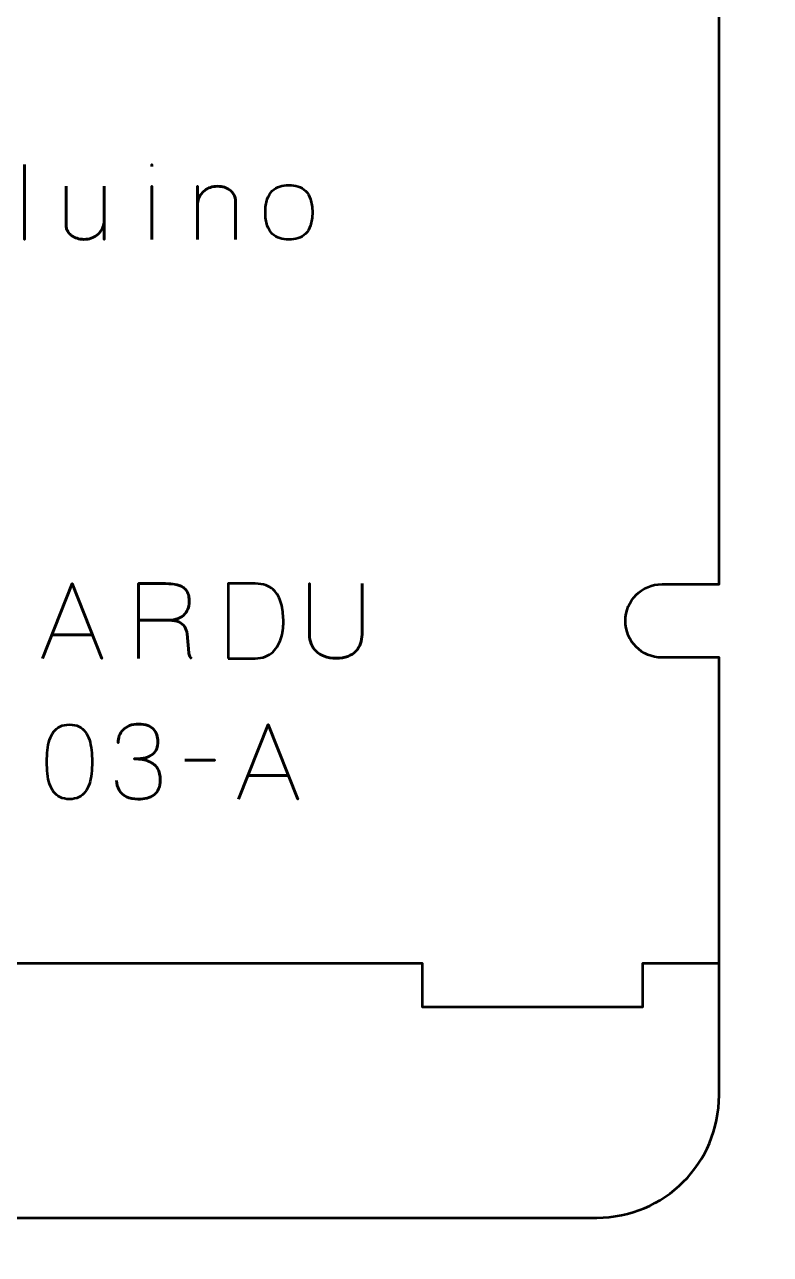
# Model space of a CAD drawing. Header units: centimetres. Extents: x -21 to 0, y -29.7 to 0.
# Drawn here: x -11.69 to -8.64, y -10.05 to -5.02 of the extents above; entities that cross this region are included whole.
import ezdxf

# ---------------------------------------------------------------- set-up
doc = ezdxf.new("R2010")
doc.units = ezdxf.units.CM
doc.header["$MEASUREMENT"] = 0
doc.layers.add('Layer 1', color=7, linetype='Continuous')

msp = doc.modelspace()

# ---------------------------------------------------------------- linework, layer by layer
at = {"layer": 'Layer 1', "color": 1, "lineweight": 53}
msp.add_open_spline([(-21.00003, -29.19995), (-21.00003, -29.19995), (-21.00003, -5.29992), (-21.00003, -5.29992), (-21.00003, -5.29992), (-21.00003, -5.21709), (-20.93286, -5.14992), (-20.85003, -5.14992), (-20.85003, -5.14992), (-20.7672, -5.14992), (-20.70003, -5.08275), (-20.70003, -4.99992), (-20.70003, -4.99992), (-20.70003, -4.91709), (-20.7672, -4.84992), (-20.85003, -4.84992), (-20.85003, -4.84992), (-20.93286, -4.84992), (-21.00003, -4.78275), (-21.00003, -4.69992), (-21.00003, -4.69992), (-21.00003, -4.61709), (-20.93286, -4.54992), (-20.85003, -4.54992), (-20.85003, -4.54992), (-20.7672, -4.54992), (-20.70003, -4.48275), (-20.70003, -4.39992), (-20.70003, -4.39992), (-20.70003, -4.31709), (-20.7672, -4.24992), (-20.85003, -4.24992), (-20.85003, -4.24992), (-20.93286, -4.24992), (-21.00003, -4.18275), (-21.00003, -4.09992), (-21.00003, -4.09992), (-21.00003, -4.01709), (-20.93286, -3.94992), (-20.85003, -3.94992), (-20.85003, -3.94992), (-20.7672, -3.94992), (-20.70003, -3.88275), (-20.70003, -3.79992), (-20.70003, -3.79992), (-20.70003, -3.71709), (-20.7672, -3.64992), (-20.85003, -3.64992), (-20.85003, -3.64992), (-20.93286, -3.64992), (-21.00003, -3.58275), (-21.00003, -3.49992), (-21.00003, -3.49992), (-21.00003, -3.41709), (-20.93286, -3.34992), (-20.85003, -3.34992), (-20.85003, -3.34992), (-20.7672, -3.34992), (-20.70003, -3.28275), (-20.70003, -3.19992), (-20.70003, -3.19992), (-20.70003, -3.11709), (-20.7672, -3.04992), (-20.85003, -3.04992), (-20.85003, -3.04992), (-20.93286, -3.04992), (-21.00003, -2.98275), (-21.00003, -2.89992), (-21.00003, -2.89992), (-21.00003, -2.81709), (-20.93286, -2.74992), (-20.85003, -2.74992), (-20.85003, -2.74992), (-20.7672, -2.74992), (-20.70003, -2.68275), (-20.70003, -2.59992), (-20.70003, -2.59992), (-20.70003, -2.51709), (-20.7672, -2.44992), (-20.85003, -2.44992), (-20.85003, -2.44992), (-20.93286, -2.44992), (-21.00003, -2.38275), (-21.00003, -2.29992), (-21.00003, -2.29992), (-21.00003, -2.21709), (-20.93286, -2.14992), (-20.85003, -2.14992), (-20.85003, -2.14992), (-20.7672, -2.14992), (-20.70003, -2.08275), (-20.70003, -1.99992), (-20.70003, -1.99992), (-20.70003, -1.91709), (-20.7672, -1.84992), (-20.85003, -1.84992), (-20.85003, -1.84992), (-20.93286, -1.84992), (-21.00003, -1.78275), (-21.00003, -1.69992), (-21.00003, -1.69992), (-21.00003, -1.61709), (-20.93286, -1.54992), (-20.85003, -1.54992), (-20.85003, -1.54992), (-20.7672, -1.54992), (-20.70003, -1.48275), (-20.70003, -1.39992), (-20.70003, -1.39992), (-20.70003, -1.31709), (-20.7672, -1.24992), (-20.85003, -1.24992), (-20.85003, -1.24992), (-20.93286, -1.24992), (-21.00003, -1.18275), (-21.00003, -1.09992), (-21.00003, -1.09992), (-21.00003, -1.09992), (-21.00003, -0.49992), (-21.00003, -0.49992), (-21.00003, -0.49992), (-21.00003, -0.22295), (-20.77694, 0.00004), (-20.49994, 0.00004), (-20.49994, 0.00004), (-20.49994, 0.00004), (-0.50008, 0.00004), (-0.50008, 0.00004), (-0.50008, 0.00004), (-0.22294, 0.00004), (0.00002, -0.22295), (0.00002, -0.49992), (0.00002, -0.49992), (0.00002, -0.49992), (0.00002, -29.19995), (0.00002, -29.19995), (0.00002, -29.19995), (0.00002, -29.47695), (-0.22294, -29.70004), (-0.50008, -29.70004), (-0.50008, -29.70004), (-0.50008, -29.70004), (-20.49994, -29.70004), (-20.49994, -29.70004), (-20.49994, -29.70004), (-20.77694, -29.70004), (-21.00003, -29.47695), (-21.00003, -29.19995)], degree=3, knots=[0, 0, 0, 0, 0.027027, 0.027027, 0.027027, 0.027027, 0.0540541, 0.0540541, 0.0540541, 0.0540541, 0.0810811, 0.0810811, 0.0810811, 0.0810811, 0.1081081, 0.1081081, 0.1081081, 0.1081081, 0.1351351, 0.1351351, 0.1351351, 0.1351351, 0.1621622, 0.1621622, 0.1621622, 0.1621622, 0.1891892, 0.1891892, 0.1891892, 0.1891892, 0.2162162, 0.2162162, 0.2162162, 0.2162162, 0.2432432, 0.2432432, 0.2432432, 0.2432432, 0.2702703, 0.2702703, 0.2702703, 0.2702703, 0.2972973, 0.2972973, 0.2972973, 0.2972973, 0.3243243, 0.3243243, 0.3243243, 0.3243243, 0.3513514, 0.3513514, 0.3513514, 0.3513514, 0.3783784, 0.3783784, 0.3783784, 0.3783784, 0.4054054, 0.4054054, 0.4054054, 0.4054054, 0.4324324, 0.4324324, 0.4324324, 0.4324324, 0.4594595, 0.4594595, 0.4594595, 0.4594595, 0.4864865, 0.4864865, 0.4864865, 0.4864865, 0.5135135, 0.5135135, 0.5135135, 0.5135135, 0.5405405, 0.5405405, 0.5405405, 0.5405405, 0.5675676, 0.5675676, 0.5675676, 0.5675676, 0.5945946, 0.5945946, 0.5945946, 0.5945946, 0.6216216, 0.6216216, 0.6216216, 0.6216216, 0.6486486, 0.6486486, 0.6486486, 0.6486486, 0.6756757, 0.6756757, 0.6756757, 0.6756757, 0.7027027, 0.7027027, 0.7027027, 0.7027027, 0.7297297, 0.7297297, 0.7297297, 0.7297297, 0.7567568, 0.7567568, 0.7567568, 0.7567568, 0.7837838, 0.7837838, 0.7837838, 0.7837838, 0.8108108, 0.8108108, 0.8108108, 0.8108108, 0.8378378, 0.8378378, 0.8378378, 0.8378378, 0.8648649, 0.8648649, 0.8648649, 0.8648649, 0.8918919, 0.8918919, 0.8918919, 0.8918919, 0.9189189, 0.9189189, 0.9189189, 0.9189189, 0.9459459, 0.9459459, 0.9459459, 0.9459459, 0.972973, 0.972973, 0.972973, 0.972973, 1, 1, 1, 1], dxfattribs=at)
at = {"layer": 'Layer 1', "color": 3, "lineweight": 53}
msp.add_open_spline([(-14.15003, -9.39995), (-14.15003, -9.39995), (-14.15003, -7.5), (-14.15003, -7.5), (-14.15003, -7.5), (-14.15003, -7.5), (-13.91251, -7.5), (-13.91251, -7.5), (-13.91251, -7.5), (-13.82968, -7.5), (-13.76251, -7.43283), (-13.76251, -7.35), (-13.76251, -7.35), (-13.76251, -7.26717), (-13.82968, -7.2), (-13.91251, -7.2), (-13.91251, -7.2), (-13.91251, -7.2), (-14.15003, -7.2), (-14.15003, -7.2), (-14.15003, -7.2), (-14.15003, -7.2), (-14.15003, -1.10005), (-14.15003, -1.10005), (-14.15003, -1.10005), (-14.15003, -0.82305), (-13.92694, -0.59995), (-13.64994, -0.59995), (-13.64994, -0.59995), (-13.64994, -0.59995), (-9.35008, -0.59995), (-9.35008, -0.59995), (-9.35008, -0.59995), (-9.07294, -0.59995), (-8.84998, -0.82305), (-8.84998, -1.10005), (-8.84998, -1.10005), (-8.84998, -1.10005), (-8.84998, -7.3115), (-8.84998, -7.3115), (-8.84998, -7.3115), (-8.84998, -7.3115), (-9.08301, -7.3115), (-9.08301, -7.3115), (-9.08301, -7.3115), (-9.16584, -7.3115), (-9.23301, -7.37867), (-9.23301, -7.4615), (-9.23301, -7.4615), (-9.23301, -7.54433), (-9.16584, -7.6115), (-9.08301, -7.6115), (-9.08301, -7.6115), (-9.08301, -7.6115), (-8.84998, -7.6115), (-8.84998, -7.6115), (-8.84998, -7.6115), (-8.84998, -7.6115), (-8.84998, -9.39995), (-8.84998, -9.39995), (-8.84998, -9.39995), (-8.84998, -9.67695), (-9.07294, -9.90005), (-9.35008, -9.90005), (-9.35008, -9.90005), (-9.35008, -9.90005), (-13.64994, -9.90005), (-13.64994, -9.90005), (-13.64994, -9.90005), (-13.92694, -9.90005), (-14.15003, -9.67695), (-14.15003, -9.39995)], degree=3, knots=[0, 0, 0, 0, 0.0555556, 0.0555556, 0.0555556, 0.0555556, 0.1111111, 0.1111111, 0.1111111, 0.1111111, 0.1666667, 0.1666667, 0.1666667, 0.1666667, 0.2222222, 0.2222222, 0.2222222, 0.2222222, 0.2777778, 0.2777778, 0.2777778, 0.2777778, 0.3333333, 0.3333333, 0.3333333, 0.3333333, 0.3888889, 0.3888889, 0.3888889, 0.3888889, 0.4444444, 0.4444444, 0.4444444, 0.4444444, 0.5, 0.5, 0.5, 0.5, 0.5555556, 0.5555556, 0.5555556, 0.5555556, 0.6111111, 0.6111111, 0.6111111, 0.6111111, 0.6666667, 0.6666667, 0.6666667, 0.6666667, 0.7222222, 0.7222222, 0.7222222, 0.7222222, 0.7777778, 0.7777778, 0.7777778, 0.7777778, 0.8333333, 0.8333333, 0.8333333, 0.8333333, 0.8888889, 0.8888889, 0.8888889, 0.8888889, 0.9444444, 0.9444444, 0.9444444, 0.9444444, 1, 1, 1, 1], dxfattribs=at)
at = {"layer": 'Layer 1', "color": 5, "lineweight": 53}
for points, knots in [([(-11.68903, -5.59679), (-11.68903, -5.59679), (-11.68903, -5.90286), (-11.68903, -5.90286), (-11.68903, -5.90286), (-11.68903, -5.90286), (-11.68903, -5.59679), (-11.68903, -5.59679)], [0, 0, 0, 0, 0.5, 0.5, 0.5, 0.5, 1, 1, 1, 1]), ([(-11.16961, -5.60484), (-11.16961, -5.60484), (-11.16961, -5.59722), (-11.16961, -5.59722), (-11.16961, -5.59722), (-11.16961, -5.59722), (-11.16961, -5.60484), (-11.16961, -5.60484)], [0, 0, 0, 0, 0.5, 0.5, 0.5, 0.5, 1, 1, 1, 1]), ([(-11.5197, -5.68485), (-11.5197, -5.68492), (-11.5197, -5.68696), (-11.5197, -5.69098), (-11.5197, -5.69098), (-11.5197, -5.695), (-11.5197, -5.70044), (-11.5197, -5.70728), (-11.5197, -5.70728), (-11.5197, -5.7142), (-11.5197, -5.72203), (-11.5197, -5.73078), (-11.5197, -5.73078), (-11.5197, -5.73945), (-11.5197, -5.74863), (-11.5197, -5.75815), (-11.5197, -5.75815), (-11.5197, -5.76775), (-11.5197, -5.7772), (-11.5197, -5.78651), (-11.5197, -5.78651), (-11.5197, -5.7959), (-11.5197, -5.80465), (-11.5197, -5.81269), (-11.5197, -5.81269), (-11.5197, -5.8208), (-11.5197, -5.82779), (-11.5197, -5.83365), (-11.5197, -5.83365), (-11.5197, -5.83943), (-11.5197, -5.84359), (-11.5197, -5.84613), (-11.5197, -5.84613), (-11.5197, -5.85008), (-11.51892, -5.85453), (-11.51723, -5.8594), (-11.51723, -5.8594), (-11.51561, -5.86434), (-11.513, -5.86928), (-11.5094, -5.87421), (-11.5094, -5.87421), (-11.5058, -5.87922), (-11.50122, -5.88381), (-11.4955, -5.88804), (-11.4955, -5.88804), (-11.48971, -5.89228), (-11.4828, -5.89566), (-11.47476, -5.89827), (-11.47476, -5.89827), (-11.46664, -5.90088), (-11.45719, -5.9023), (-11.44646, -5.90244), (-11.44646, -5.90244), (-11.4356, -5.90244), (-11.42579, -5.90096), (-11.41704, -5.89799), (-11.41704, -5.89799), (-11.40822, -5.89496), (-11.40053, -5.8908), (-11.39383, -5.8855), (-11.39383, -5.8855), (-11.3872, -5.88021), (-11.38162, -5.87414), (-11.37711, -5.86723), (-11.37711, -5.86723), (-11.37259, -5.86039), (-11.36921, -5.85312), (-11.36695, -5.84536), (-11.36695, -5.84536), (-11.36462, -5.83767), (-11.36349, -5.82984), (-11.36349, -5.822), (-11.36349, -5.822), (-11.36349, -5.82984), (-11.36462, -5.83767), (-11.36695, -5.84536), (-11.36695, -5.84536), (-11.36921, -5.85312), (-11.37259, -5.86039), (-11.37711, -5.86723), (-11.37711, -5.86723), (-11.38162, -5.87414), (-11.3872, -5.88021), (-11.39383, -5.8855), (-11.39383, -5.8855), (-11.40053, -5.8908), (-11.40822, -5.89496), (-11.41704, -5.89799), (-11.41704, -5.89799), (-11.42579, -5.90096), (-11.4356, -5.90244), (-11.44646, -5.90244), (-11.44646, -5.90244), (-11.45719, -5.9023), (-11.46664, -5.90088), (-11.47476, -5.89827), (-11.47476, -5.89827), (-11.4828, -5.89566), (-11.48971, -5.89228), (-11.4955, -5.88804), (-11.4955, -5.88804), (-11.50122, -5.88381), (-11.5058, -5.87922), (-11.5094, -5.87421), (-11.5094, -5.87421), (-11.513, -5.86928), (-11.51561, -5.86434), (-11.51723, -5.8594), (-11.51723, -5.8594), (-11.51892, -5.85453), (-11.5197, -5.85008), (-11.5197, -5.84613), (-11.5197, -5.84613), (-11.5197, -5.84359), (-11.5197, -5.83943), (-11.5197, -5.83365), (-11.5197, -5.83365), (-11.5197, -5.82779), (-11.5197, -5.8208), (-11.5197, -5.81269), (-11.5197, -5.81269), (-11.5197, -5.80465), (-11.5197, -5.7959), (-11.5197, -5.78651), (-11.5197, -5.78651), (-11.5197, -5.7772), (-11.5197, -5.76775), (-11.5197, -5.75815), (-11.5197, -5.75815), (-11.5197, -5.74863), (-11.5197, -5.73945), (-11.5197, -5.73078), (-11.5197, -5.73078), (-11.5197, -5.72203), (-11.5197, -5.7142), (-11.5197, -5.70728), (-11.5197, -5.70728), (-11.5197, -5.70044), (-11.5197, -5.695), (-11.5197, -5.69098), (-11.5197, -5.69098), (-11.5197, -5.68696), (-11.5197, -5.68492), (-11.5197, -5.68485)], [0, 0, 0, 0, 0.0277778, 0.0277778, 0.0277778, 0.0277778, 0.0555556, 0.0555556, 0.0555556, 0.0555556, 0.0833333, 0.0833333, 0.0833333, 0.0833333, 0.1111111, 0.1111111, 0.1111111, 0.1111111, 0.1388889, 0.1388889, 0.1388889, 0.1388889, 0.1666667, 0.1666667, 0.1666667, 0.1666667, 0.1944444, 0.1944444, 0.1944444, 0.1944444, 0.2222222, 0.2222222, 0.2222222, 0.2222222, 0.25, 0.25, 0.25, 0.25, 0.2777778, 0.2777778, 0.2777778, 0.2777778, 0.3055556, 0.3055556, 0.3055556, 0.3055556, 0.3333333, 0.3333333, 0.3333333, 0.3333333, 0.3611111, 0.3611111, 0.3611111, 0.3611111, 0.3888889, 0.3888889, 0.3888889, 0.3888889, 0.4166667, 0.4166667, 0.4166667, 0.4166667, 0.4444444, 0.4444444, 0.4444444, 0.4444444, 0.4722222, 0.4722222, 0.4722222, 0.4722222, 0.5, 0.5, 0.5, 0.5, 0.5277778, 0.5277778, 0.5277778, 0.5277778, 0.5555556, 0.5555556, 0.5555556, 0.5555556, 0.5833333, 0.5833333, 0.5833333, 0.5833333, 0.6111111, 0.6111111, 0.6111111, 0.6111111, 0.6388889, 0.6388889, 0.6388889, 0.6388889, 0.6666667, 0.6666667, 0.6666667, 0.6666667, 0.6944444, 0.6944444, 0.6944444, 0.6944444, 0.7222222, 0.7222222, 0.7222222, 0.7222222, 0.75, 0.75, 0.75, 0.75, 0.7777778, 0.7777778, 0.7777778, 0.7777778, 0.8055556, 0.8055556, 0.8055556, 0.8055556, 0.8333333, 0.8333333, 0.8333333, 0.8333333, 0.8611111, 0.8611111, 0.8611111, 0.8611111, 0.8888889, 0.8888889, 0.8888889, 0.8888889, 0.9166667, 0.9166667, 0.9166667, 0.9166667, 0.9444444, 0.9444444, 0.9444444, 0.9444444, 0.9722222, 0.9722222, 0.9722222, 0.9722222, 1, 1, 1, 1]), ([(-11.36349, -5.68485), (-11.36349, -5.68485), (-11.36349, -5.90244), (-11.36349, -5.90244), (-11.36349, -5.90244), (-11.36349, -5.90244), (-11.36349, -5.68485), (-11.36349, -5.68485)], [0, 0, 0, 0, 0.5, 0.5, 0.5, 0.5, 1, 1, 1, 1]), ([(-11.16961, -5.90244), (-11.16961, -5.90244), (-11.16961, -5.68527), (-11.16961, -5.68527), (-11.16961, -5.68527), (-11.16961, -5.68534), (-11.16961, -5.68788), (-11.16961, -5.69275), (-11.16961, -5.69275), (-11.16961, -5.69762), (-11.16961, -5.70432), (-11.16961, -5.71278), (-11.16961, -5.71278), (-11.16961, -5.72125), (-11.16961, -5.73092), (-11.16961, -5.74178), (-11.16961, -5.74178), (-11.16961, -5.75265), (-11.16961, -5.76408), (-11.16961, -5.77614), (-11.16961, -5.77614), (-11.16961, -5.78814), (-11.16961, -5.8002), (-11.16961, -5.8122), (-11.16961, -5.8122), (-11.16961, -5.82426), (-11.16961, -5.83569), (-11.16961, -5.84649), (-11.16961, -5.84649), (-11.16961, -5.85735), (-11.16961, -5.86695), (-11.16961, -5.87534), (-11.16961, -5.87534), (-11.16961, -5.88381), (-11.16961, -5.89037), (-11.16961, -5.89524), (-11.16961, -5.89524), (-11.16961, -5.90004), (-11.16961, -5.90244), (-11.16961, -5.90244)], [0, 0, 0, 0, 0.1, 0.1, 0.1, 0.1, 0.2, 0.2, 0.2, 0.2, 0.3, 0.3, 0.3, 0.3, 0.4, 0.4, 0.4, 0.4, 0.5, 0.5, 0.5, 0.5, 0.6, 0.6, 0.6, 0.6, 0.7, 0.7, 0.7, 0.7, 0.8, 0.8, 0.8, 0.8, 0.9, 0.9, 0.9, 0.9, 1, 1, 1, 1]), ([(-10.82714, -5.90286), (-10.82714, -5.90279), (-10.82714, -5.90074), (-10.82714, -5.89672), (-10.82714, -5.89672), (-10.82714, -5.89277), (-10.82714, -5.88734), (-10.82714, -5.88049), (-10.82714, -5.88049), (-10.82714, -5.87358), (-10.82714, -5.86582), (-10.82714, -5.85707), (-10.82714, -5.85707), (-10.82714, -5.84839), (-10.82714, -5.83929), (-10.82714, -5.82969), (-10.82714, -5.82969), (-10.82714, -5.82017), (-10.82714, -5.81079), (-10.82714, -5.80147), (-10.82714, -5.80147), (-10.82714, -5.79216), (-10.82714, -5.78341), (-10.82714, -5.77537), (-10.82714, -5.77537), (-10.82714, -5.76725), (-10.82714, -5.76034), (-10.82714, -5.75448), (-10.82714, -5.75448), (-10.82714, -5.7487), (-10.82714, -5.74453), (-10.82714, -5.74199), (-10.82714, -5.74199), (-10.82714, -5.73804), (-10.82791, -5.7336), (-10.8296, -5.72873), (-10.8296, -5.72873), (-10.83123, -5.72379), (-10.83384, -5.71885), (-10.83744, -5.71391), (-10.83744, -5.71391), (-10.84103, -5.7089), (-10.84562, -5.70432), (-10.85134, -5.70008), (-10.85134, -5.70008), (-10.85712, -5.69585), (-10.86404, -5.69246), (-10.87208, -5.68985), (-10.87208, -5.68985), (-10.88019, -5.68724), (-10.88965, -5.68583), (-10.90037, -5.68569), (-10.90037, -5.68569), (-10.91124, -5.68569), (-10.92104, -5.68717), (-10.92979, -5.69014), (-10.92979, -5.69014), (-10.93854, -5.69317), (-10.94623, -5.69733), (-10.95286, -5.70262), (-10.95286, -5.70262), (-10.9595, -5.70792), (-10.965, -5.71398), (-10.96944, -5.7209), (-10.96944, -5.7209), (-10.97396, -5.72774), (-10.97728, -5.73501), (-10.97953, -5.74277), (-10.97953, -5.74277), (-10.98179, -5.75046), (-10.98292, -5.75829), (-10.98292, -5.76612), (-10.98292, -5.76612), (-10.98292, -5.75829), (-10.98179, -5.75046), (-10.97953, -5.74277), (-10.97953, -5.74277), (-10.97728, -5.73501), (-10.97396, -5.72774), (-10.96944, -5.7209), (-10.96944, -5.7209), (-10.965, -5.71398), (-10.9595, -5.70792), (-10.95286, -5.70262), (-10.95286, -5.70262), (-10.94623, -5.69733), (-10.93854, -5.69317), (-10.92979, -5.69014), (-10.92979, -5.69014), (-10.92104, -5.68717), (-10.91124, -5.68569), (-10.90037, -5.68569), (-10.90037, -5.68569), (-10.88965, -5.68583), (-10.88019, -5.68724), (-10.87208, -5.68985), (-10.87208, -5.68985), (-10.86404, -5.69246), (-10.85712, -5.69585), (-10.85134, -5.70008), (-10.85134, -5.70008), (-10.84562, -5.70432), (-10.84103, -5.7089), (-10.83744, -5.71391), (-10.83744, -5.71391), (-10.83384, -5.71885), (-10.83123, -5.72379), (-10.8296, -5.72873), (-10.8296, -5.72873), (-10.82791, -5.7336), (-10.82714, -5.73804), (-10.82714, -5.74199), (-10.82714, -5.74199), (-10.82714, -5.74453), (-10.82714, -5.7487), (-10.82714, -5.75448), (-10.82714, -5.75448), (-10.82714, -5.76034), (-10.82714, -5.76725), (-10.82714, -5.77537), (-10.82714, -5.77537), (-10.82714, -5.78341), (-10.82714, -5.79216), (-10.82714, -5.80147), (-10.82714, -5.80147), (-10.82714, -5.81079), (-10.82714, -5.82017), (-10.82714, -5.82969), (-10.82714, -5.82969), (-10.82714, -5.83929), (-10.82714, -5.84839), (-10.82714, -5.85707), (-10.82714, -5.85707), (-10.82714, -5.86582), (-10.82714, -5.87358), (-10.82714, -5.88049), (-10.82714, -5.88049), (-10.82714, -5.88734), (-10.82714, -5.89277), (-10.82714, -5.89672), (-10.82714, -5.89672), (-10.82714, -5.90074), (-10.82714, -5.90279), (-10.82714, -5.90286)], [0, 0, 0, 0, 0.0277778, 0.0277778, 0.0277778, 0.0277778, 0.0555556, 0.0555556, 0.0555556, 0.0555556, 0.0833333, 0.0833333, 0.0833333, 0.0833333, 0.1111111, 0.1111111, 0.1111111, 0.1111111, 0.1388889, 0.1388889, 0.1388889, 0.1388889, 0.1666667, 0.1666667, 0.1666667, 0.1666667, 0.1944444, 0.1944444, 0.1944444, 0.1944444, 0.2222222, 0.2222222, 0.2222222, 0.2222222, 0.25, 0.25, 0.25, 0.25, 0.2777778, 0.2777778, 0.2777778, 0.2777778, 0.3055556, 0.3055556, 0.3055556, 0.3055556, 0.3333333, 0.3333333, 0.3333333, 0.3333333, 0.3611111, 0.3611111, 0.3611111, 0.3611111, 0.3888889, 0.3888889, 0.3888889, 0.3888889, 0.4166667, 0.4166667, 0.4166667, 0.4166667, 0.4444444, 0.4444444, 0.4444444, 0.4444444, 0.4722222, 0.4722222, 0.4722222, 0.4722222, 0.5, 0.5, 0.5, 0.5, 0.5277778, 0.5277778, 0.5277778, 0.5277778, 0.5555556, 0.5555556, 0.5555556, 0.5555556, 0.5833333, 0.5833333, 0.5833333, 0.5833333, 0.6111111, 0.6111111, 0.6111111, 0.6111111, 0.6388889, 0.6388889, 0.6388889, 0.6388889, 0.6666667, 0.6666667, 0.6666667, 0.6666667, 0.6944444, 0.6944444, 0.6944444, 0.6944444, 0.7222222, 0.7222222, 0.7222222, 0.7222222, 0.75, 0.75, 0.75, 0.75, 0.7777778, 0.7777778, 0.7777778, 0.7777778, 0.8055556, 0.8055556, 0.8055556, 0.8055556, 0.8333333, 0.8333333, 0.8333333, 0.8333333, 0.8611111, 0.8611111, 0.8611111, 0.8611111, 0.8888889, 0.8888889, 0.8888889, 0.8888889, 0.9166667, 0.9166667, 0.9166667, 0.9166667, 0.9444444, 0.9444444, 0.9444444, 0.9444444, 0.9722222, 0.9722222, 0.9722222, 0.9722222, 1, 1, 1, 1]), ([(-10.98292, -5.90286), (-10.98292, -5.90286), (-10.98292, -5.68569), (-10.98292, -5.68569), (-10.98292, -5.68569), (-10.98292, -5.68569), (-10.98292, -5.90286), (-10.98292, -5.90286)], [0, 0, 0, 0, 0.5, 0.5, 0.5, 0.5, 1, 1, 1, 1]), ([(-10.60869, -5.90286), (-10.59536, -5.90293), (-10.58294, -5.90124), (-10.57137, -5.89764), (-10.57137, -5.89764), (-10.5598, -5.89404), (-10.54957, -5.88804), (-10.54082, -5.87965), (-10.54082, -5.87965), (-10.532, -5.87125), (-10.52516, -5.85989), (-10.52015, -5.8455), (-10.52015, -5.8455), (-10.51521, -5.83118), (-10.51267, -5.81333), (-10.5126, -5.79195), (-10.5126, -5.79195), (-10.51267, -5.77064), (-10.51521, -5.75286), (-10.52015, -5.73861), (-10.52015, -5.73861), (-10.52516, -5.72436), (-10.532, -5.713), (-10.54082, -5.7046), (-10.54082, -5.7046), (-10.54957, -5.69627), (-10.5598, -5.69028), (-10.57137, -5.68668), (-10.57137, -5.68668), (-10.58294, -5.68308), (-10.59536, -5.68139), (-10.60869, -5.68146), (-10.60869, -5.68146), (-10.62189, -5.68139), (-10.63431, -5.68308), (-10.64588, -5.68668), (-10.64588, -5.68668), (-10.65745, -5.69028), (-10.66761, -5.69627), (-10.67643, -5.7046), (-10.67643, -5.7046), (-10.68525, -5.713), (-10.69216, -5.72436), (-10.69717, -5.73861), (-10.69717, -5.73861), (-10.70218, -5.75286), (-10.70472, -5.77064), (-10.70479, -5.79195), (-10.70479, -5.79195), (-10.70472, -5.81333), (-10.70218, -5.83118), (-10.69717, -5.8455), (-10.69717, -5.8455), (-10.69216, -5.85989), (-10.68525, -5.87125), (-10.67643, -5.87965), (-10.67643, -5.87965), (-10.66761, -5.88804), (-10.65745, -5.89404), (-10.64588, -5.89764), (-10.64588, -5.89764), (-10.63431, -5.90124), (-10.62189, -5.90293), (-10.60869, -5.90286)], [0, 0, 0, 0, 0.0625, 0.0625, 0.0625, 0.0625, 0.125, 0.125, 0.125, 0.125, 0.1875, 0.1875, 0.1875, 0.1875, 0.25, 0.25, 0.25, 0.25, 0.3125, 0.3125, 0.3125, 0.3125, 0.375, 0.375, 0.375, 0.375, 0.4375, 0.4375, 0.4375, 0.4375, 0.5, 0.5, 0.5, 0.5, 0.5625, 0.5625, 0.5625, 0.5625, 0.625, 0.625, 0.625, 0.625, 0.6875, 0.6875, 0.6875, 0.6875, 0.75, 0.75, 0.75, 0.75, 0.8125, 0.8125, 0.8125, 0.8125, 0.875, 0.875, 0.875, 0.875, 0.9375, 0.9375, 0.9375, 0.9375, 1, 1, 1, 1]), ([(-10.60869, -5.90286), (-10.59536, -5.90293), (-10.58294, -5.90124), (-10.57137, -5.89764), (-10.57137, -5.89764), (-10.5598, -5.89404), (-10.54957, -5.88804), (-10.54082, -5.87965), (-10.54082, -5.87965), (-10.532, -5.87125), (-10.52516, -5.85989), (-10.52015, -5.8455), (-10.52015, -5.8455), (-10.51521, -5.83118), (-10.51267, -5.81333), (-10.5126, -5.79195), (-10.5126, -5.79195), (-10.51267, -5.77064), (-10.51521, -5.75286), (-10.52015, -5.73861), (-10.52015, -5.73861), (-10.52516, -5.72436), (-10.532, -5.713), (-10.54082, -5.7046), (-10.54082, -5.7046), (-10.54957, -5.69627), (-10.5598, -5.69028), (-10.57137, -5.68668), (-10.57137, -5.68668), (-10.58294, -5.68308), (-10.59536, -5.68139), (-10.60869, -5.68146), (-10.60869, -5.68146), (-10.62189, -5.68139), (-10.63431, -5.68308), (-10.64588, -5.68668), (-10.64588, -5.68668), (-10.65745, -5.69028), (-10.66761, -5.69627), (-10.67643, -5.7046), (-10.67643, -5.7046), (-10.68525, -5.713), (-10.69216, -5.72436), (-10.69717, -5.73861), (-10.69717, -5.73861), (-10.70218, -5.75286), (-10.70472, -5.77064), (-10.70479, -5.79195), (-10.70479, -5.79195), (-10.70472, -5.81333), (-10.70218, -5.83118), (-10.69717, -5.8455), (-10.69717, -5.8455), (-10.69216, -5.85989), (-10.68525, -5.87125), (-10.67643, -5.87965), (-10.67643, -5.87965), (-10.66761, -5.88804), (-10.65745, -5.89404), (-10.64588, -5.89764), (-10.64588, -5.89764), (-10.63431, -5.90124), (-10.62189, -5.90293), (-10.60869, -5.90286)], [0, 0, 0, 0, 0.0625, 0.0625, 0.0625, 0.0625, 0.125, 0.125, 0.125, 0.125, 0.1875, 0.1875, 0.1875, 0.1875, 0.25, 0.25, 0.25, 0.25, 0.3125, 0.3125, 0.3125, 0.3125, 0.375, 0.375, 0.375, 0.375, 0.4375, 0.4375, 0.4375, 0.4375, 0.5, 0.5, 0.5, 0.5, 0.5625, 0.5625, 0.5625, 0.5625, 0.625, 0.625, 0.625, 0.625, 0.6875, 0.6875, 0.6875, 0.6875, 0.75, 0.75, 0.75, 0.75, 0.8125, 0.8125, 0.8125, 0.8125, 0.875, 0.875, 0.875, 0.875, 0.9375, 0.9375, 0.9375, 0.9375, 1, 1, 1, 1]), ([(-11.6156, -7.61453), (-11.6156, -7.61453), (-11.49453, -7.30931), (-11.49453, -7.30931), (-11.49453, -7.30931), (-11.49453, -7.30931), (-11.37303, -7.61453), (-11.37303, -7.61453), (-11.37303, -7.61453), (-11.37303, -7.61453), (-11.49453, -7.30931), (-11.49453, -7.30931), (-11.49453, -7.30931), (-11.49453, -7.30931), (-11.6156, -7.61453), (-11.6156, -7.61453)], [0, 0, 0, 0, 0.25, 0.25, 0.25, 0.25, 0.5, 0.5, 0.5, 0.5, 0.75, 0.75, 0.75, 0.75, 1, 1, 1, 1]), ([(-11.22402, -7.61453), (-11.22402, -7.61453), (-11.22402, -7.30931), (-11.22402, -7.30931), (-11.22402, -7.30931), (-11.22402, -7.30931), (-11.11268, -7.30931), (-11.11268, -7.30931), (-11.11268, -7.30931), (-11.09716, -7.30931), (-11.0839, -7.31037), (-11.07296, -7.31241), (-11.07296, -7.31241), (-11.06196, -7.31446), (-11.05285, -7.31742), (-11.04566, -7.3213), (-11.04566, -7.3213), (-11.03846, -7.32518), (-11.03282, -7.32991), (-11.02865, -7.33548), (-11.02865, -7.33548), (-11.02442, -7.34099), (-11.02146, -7.34727), (-11.01955, -7.35425), (-11.01955, -7.35425), (-11.01765, -7.36124), (-11.01652, -7.36879), (-11.01617, -7.37704), (-11.01617, -7.37704), (-11.01567, -7.38741), (-11.0168, -7.39743), (-11.01948, -7.4071), (-11.01948, -7.4071), (-11.02223, -7.41683), (-11.02696, -7.42551), (-11.03366, -7.43327), (-11.03366, -7.43327), (-11.04044, -7.44104), (-11.04954, -7.44717), (-11.06111, -7.45176), (-11.06111, -7.45176), (-11.07268, -7.45628), (-11.087, -7.45867), (-11.10422, -7.45874), (-11.10422, -7.45874), (-11.10422, -7.45874), (-11.22402, -7.45874), (-11.22402, -7.45874), (-11.22402, -7.45874), (-11.22402, -7.45874), (-11.10422, -7.45874), (-11.10422, -7.45874), (-11.10422, -7.45874), (-11.08736, -7.45867), (-11.07317, -7.45628), (-11.06167, -7.45176), (-11.06167, -7.45176), (-11.05017, -7.44717), (-11.041, -7.44104), (-11.03416, -7.43327), (-11.03416, -7.43327), (-11.02731, -7.42551), (-11.02252, -7.41683), (-11.01969, -7.4071), (-11.01969, -7.4071), (-11.01687, -7.39743), (-11.01567, -7.38741), (-11.01617, -7.37704), (-11.01617, -7.37704), (-11.01659, -7.36674), (-11.01835, -7.35743), (-11.02146, -7.3491), (-11.02146, -7.3491), (-11.02449, -7.34085), (-11.02957, -7.33372), (-11.03663, -7.32779), (-11.03663, -7.32779), (-11.04368, -7.32187), (-11.05342, -7.31728), (-11.06577, -7.31411), (-11.06577, -7.31411), (-11.07811, -7.31093), (-11.09378, -7.30931), (-11.11268, -7.30931), (-11.11268, -7.30931), (-11.11268, -7.30931), (-11.22402, -7.30931), (-11.22402, -7.30931), (-11.22402, -7.30931), (-11.22402, -7.30931), (-11.22402, -7.61453), (-11.22402, -7.61453)], [0, 0, 0, 0, 0.0434783, 0.0434783, 0.0434783, 0.0434783, 0.0869565, 0.0869565, 0.0869565, 0.0869565, 0.1304348, 0.1304348, 0.1304348, 0.1304348, 0.173913, 0.173913, 0.173913, 0.173913, 0.2173913, 0.2173913, 0.2173913, 0.2173913, 0.2608696, 0.2608696, 0.2608696, 0.2608696, 0.3043478, 0.3043478, 0.3043478, 0.3043478, 0.3478261, 0.3478261, 0.3478261, 0.3478261, 0.3913043, 0.3913043, 0.3913043, 0.3913043, 0.4347826, 0.4347826, 0.4347826, 0.4347826, 0.4782609, 0.4782609, 0.4782609, 0.4782609, 0.5217391, 0.5217391, 0.5217391, 0.5217391, 0.5652174, 0.5652174, 0.5652174, 0.5652174, 0.6086957, 0.6086957, 0.6086957, 0.6086957, 0.6521739, 0.6521739, 0.6521739, 0.6521739, 0.6956522, 0.6956522, 0.6956522, 0.6956522, 0.7391304, 0.7391304, 0.7391304, 0.7391304, 0.7826087, 0.7826087, 0.7826087, 0.7826087, 0.826087, 0.826087, 0.826087, 0.826087, 0.8695652, 0.8695652, 0.8695652, 0.8695652, 0.9130435, 0.9130435, 0.9130435, 0.9130435, 0.9565217, 0.9565217, 0.9565217, 0.9565217, 1, 1, 1, 1]), ([(-10.85699, -7.61453), (-10.85699, -7.61453), (-10.85699, -7.30931), (-10.85699, -7.30931), (-10.85699, -7.30931), (-10.85699, -7.30931), (-10.74692, -7.30931), (-10.74692, -7.30931), (-10.74692, -7.30931), (-10.7302, -7.30938), (-10.71574, -7.31157), (-10.70353, -7.31587), (-10.70353, -7.31587), (-10.6914, -7.32017), (-10.6811, -7.3261), (-10.67277, -7.33358), (-10.67277, -7.33358), (-10.66438, -7.34113), (-10.6576, -7.34981), (-10.65231, -7.35954), (-10.65231, -7.35954), (-10.64702, -7.36935), (-10.64293, -7.37979), (-10.64003, -7.39087), (-10.64003, -7.39087), (-10.63714, -7.40188), (-10.6351, -7.4131), (-10.63383, -7.42445), (-10.63383, -7.42445), (-10.63256, -7.43581), (-10.63171, -7.44682), (-10.63136, -7.45747), (-10.63136, -7.45747), (-10.63086, -7.46813), (-10.63121, -7.47935), (-10.63234, -7.49113), (-10.63234, -7.49113), (-10.63347, -7.50291), (-10.63559, -7.51469), (-10.63876, -7.52641), (-10.63876, -7.52641), (-10.64187, -7.53812), (-10.64631, -7.54927), (-10.65203, -7.55978), (-10.65203, -7.55978), (-10.65767, -7.57036), (-10.66487, -7.57975), (-10.67348, -7.58793), (-10.67348, -7.58793), (-10.68216, -7.59612), (-10.69253, -7.60261), (-10.70466, -7.60733), (-10.70466, -7.60733), (-10.7168, -7.61206), (-10.73091, -7.61446), (-10.74692, -7.61453), (-10.74692, -7.61453), (-10.74692, -7.61453), (-10.85699, -7.61453), (-10.85699, -7.61453)], [0, 0, 0, 0, 0.0666667, 0.0666667, 0.0666667, 0.0666667, 0.1333333, 0.1333333, 0.1333333, 0.1333333, 0.2, 0.2, 0.2, 0.2, 0.2666667, 0.2666667, 0.2666667, 0.2666667, 0.3333333, 0.3333333, 0.3333333, 0.3333333, 0.4, 0.4, 0.4, 0.4, 0.4666667, 0.4666667, 0.4666667, 0.4666667, 0.5333333, 0.5333333, 0.5333333, 0.5333333, 0.6, 0.6, 0.6, 0.6, 0.6666667, 0.6666667, 0.6666667, 0.6666667, 0.7333333, 0.7333333, 0.7333333, 0.7333333, 0.8, 0.8, 0.8, 0.8, 0.8666667, 0.8666667, 0.8666667, 0.8666667, 0.9333333, 0.9333333, 0.9333333, 0.9333333, 1, 1, 1, 1]), ([(-10.85699, -7.61453), (-10.85699, -7.61453), (-10.85699, -7.30931), (-10.85699, -7.30931), (-10.85699, -7.30931), (-10.85699, -7.30931), (-10.74692, -7.30931), (-10.74692, -7.30931), (-10.74692, -7.30931), (-10.7302, -7.30938), (-10.71574, -7.31157), (-10.70353, -7.31587), (-10.70353, -7.31587), (-10.6914, -7.32017), (-10.6811, -7.3261), (-10.67277, -7.33358), (-10.67277, -7.33358), (-10.66438, -7.34113), (-10.6576, -7.34981), (-10.65231, -7.35954), (-10.65231, -7.35954), (-10.64702, -7.36935), (-10.64293, -7.37979), (-10.64003, -7.39087), (-10.64003, -7.39087), (-10.63714, -7.40188), (-10.6351, -7.4131), (-10.63383, -7.42445), (-10.63383, -7.42445), (-10.63256, -7.43581), (-10.63171, -7.44682), (-10.63136, -7.45747), (-10.63136, -7.45747), (-10.63086, -7.46813), (-10.63121, -7.47935), (-10.63234, -7.49113), (-10.63234, -7.49113), (-10.63347, -7.50291), (-10.63559, -7.51469), (-10.63876, -7.52641), (-10.63876, -7.52641), (-10.64187, -7.53812), (-10.64631, -7.54927), (-10.65203, -7.55978), (-10.65203, -7.55978), (-10.65767, -7.57036), (-10.66487, -7.57975), (-10.67348, -7.58793), (-10.67348, -7.58793), (-10.68216, -7.59612), (-10.69253, -7.60261), (-10.70466, -7.60733), (-10.70466, -7.60733), (-10.7168, -7.61206), (-10.73091, -7.61446), (-10.74692, -7.61453), (-10.74692, -7.61453), (-10.74692, -7.61453), (-10.85699, -7.61453), (-10.85699, -7.61453)], [0, 0, 0, 0, 0.0666667, 0.0666667, 0.0666667, 0.0666667, 0.1333333, 0.1333333, 0.1333333, 0.1333333, 0.2, 0.2, 0.2, 0.2, 0.2666667, 0.2666667, 0.2666667, 0.2666667, 0.3333333, 0.3333333, 0.3333333, 0.3333333, 0.4, 0.4, 0.4, 0.4, 0.4666667, 0.4666667, 0.4666667, 0.4666667, 0.5333333, 0.5333333, 0.5333333, 0.5333333, 0.6, 0.6, 0.6, 0.6, 0.6666667, 0.6666667, 0.6666667, 0.6666667, 0.7333333, 0.7333333, 0.7333333, 0.7333333, 0.8, 0.8, 0.8, 0.8, 0.8666667, 0.8666667, 0.8666667, 0.8666667, 0.9333333, 0.9333333, 0.9333333, 0.9333333, 1, 1, 1, 1]), ([(-10.30962, -7.30889), (-10.30962, -7.30896), (-10.30962, -7.31128), (-10.30962, -7.3158), (-10.30962, -7.3158), (-10.30962, -7.32025), (-10.30962, -7.32645), (-10.30962, -7.33436), (-10.30962, -7.33436), (-10.30962, -7.34226), (-10.30962, -7.35129), (-10.30962, -7.36152), (-10.30962, -7.36152), (-10.30962, -7.37175), (-10.30962, -7.38262), (-10.30962, -7.39419), (-10.30962, -7.39419), (-10.30962, -7.40576), (-10.30962, -7.4174), (-10.30962, -7.42925), (-10.30962, -7.42925), (-10.30962, -7.44104), (-10.30962, -7.45247), (-10.30962, -7.46354), (-10.30962, -7.46354), (-10.30962, -7.47462), (-10.30962, -7.48478), (-10.30962, -7.49402), (-10.30962, -7.49402), (-10.30962, -7.50334), (-10.30962, -7.51117), (-10.30962, -7.51759), (-10.30962, -7.51759), (-10.30962, -7.53043), (-10.3116, -7.54256), (-10.31569, -7.55413), (-10.31569, -7.55413), (-10.31978, -7.56571), (-10.32606, -7.57601), (-10.3346, -7.58504), (-10.3346, -7.58504), (-10.34314, -7.59407), (-10.35407, -7.6012), (-10.36748, -7.60635), (-10.36748, -7.60635), (-10.38088, -7.6115), (-10.39683, -7.61411), (-10.41545, -7.61411), (-10.41545, -7.61411), (-10.43408, -7.61368), (-10.45024, -7.611), (-10.46386, -7.60606), (-10.46386, -7.60606), (-10.47754, -7.60105), (-10.48883, -7.59421), (-10.49779, -7.58553), (-10.49779, -7.58553), (-10.50675, -7.57685), (-10.51338, -7.56669), (-10.51776, -7.55519), (-10.51776, -7.55519), (-10.52206, -7.54362), (-10.52425, -7.53113), (-10.52425, -7.51759), (-10.52425, -7.51759), (-10.52425, -7.51759), (-10.52425, -7.30889), (-10.52425, -7.30889), (-10.52425, -7.30889), (-10.52425, -7.30889), (-10.52425, -7.51759), (-10.52425, -7.51759), (-10.52425, -7.51759), (-10.52425, -7.53113), (-10.52206, -7.54362), (-10.51776, -7.55519), (-10.51776, -7.55519), (-10.51338, -7.56669), (-10.50675, -7.57685), (-10.49779, -7.58553), (-10.49779, -7.58553), (-10.48883, -7.59421), (-10.47754, -7.60105), (-10.46386, -7.60606), (-10.46386, -7.60606), (-10.45024, -7.611), (-10.43408, -7.61368), (-10.41545, -7.61411), (-10.41545, -7.61411), (-10.39683, -7.61411), (-10.38088, -7.6115), (-10.36748, -7.60635), (-10.36748, -7.60635), (-10.35407, -7.6012), (-10.34314, -7.59407), (-10.3346, -7.58504), (-10.3346, -7.58504), (-10.32606, -7.57601), (-10.31978, -7.56571), (-10.31569, -7.55413), (-10.31569, -7.55413), (-10.3116, -7.54256), (-10.30962, -7.53043), (-10.30962, -7.51759), (-10.30962, -7.51759), (-10.30962, -7.51117), (-10.30962, -7.50334), (-10.30962, -7.49402), (-10.30962, -7.49402), (-10.30962, -7.48478), (-10.30962, -7.47462), (-10.30962, -7.46354), (-10.30962, -7.46354), (-10.30962, -7.45247), (-10.30962, -7.44104), (-10.30962, -7.42925), (-10.30962, -7.42925), (-10.30962, -7.4174), (-10.30962, -7.40576), (-10.30962, -7.39419), (-10.30962, -7.39419), (-10.30962, -7.38262), (-10.30962, -7.37175), (-10.30962, -7.36152), (-10.30962, -7.36152), (-10.30962, -7.35129), (-10.30962, -7.34226), (-10.30962, -7.33436), (-10.30962, -7.33436), (-10.30962, -7.32645), (-10.30962, -7.32025), (-10.30962, -7.3158), (-10.30962, -7.3158), (-10.30962, -7.31128), (-10.30962, -7.30896), (-10.30962, -7.30889)], [0, 0, 0, 0, 0.0294118, 0.0294118, 0.0294118, 0.0294118, 0.0588235, 0.0588235, 0.0588235, 0.0588235, 0.0882353, 0.0882353, 0.0882353, 0.0882353, 0.1176471, 0.1176471, 0.1176471, 0.1176471, 0.1470588, 0.1470588, 0.1470588, 0.1470588, 0.1764706, 0.1764706, 0.1764706, 0.1764706, 0.2058824, 0.2058824, 0.2058824, 0.2058824, 0.2352941, 0.2352941, 0.2352941, 0.2352941, 0.2647059, 0.2647059, 0.2647059, 0.2647059, 0.2941176, 0.2941176, 0.2941176, 0.2941176, 0.3235294, 0.3235294, 0.3235294, 0.3235294, 0.3529412, 0.3529412, 0.3529412, 0.3529412, 0.3823529, 0.3823529, 0.3823529, 0.3823529, 0.4117647, 0.4117647, 0.4117647, 0.4117647, 0.4411765, 0.4411765, 0.4411765, 0.4411765, 0.4705882, 0.4705882, 0.4705882, 0.4705882, 0.5, 0.5, 0.5, 0.5, 0.5294118, 0.5294118, 0.5294118, 0.5294118, 0.5588235, 0.5588235, 0.5588235, 0.5588235, 0.5882353, 0.5882353, 0.5882353, 0.5882353, 0.6176471, 0.6176471, 0.6176471, 0.6176471, 0.6470588, 0.6470588, 0.6470588, 0.6470588, 0.6764706, 0.6764706, 0.6764706, 0.6764706, 0.7058824, 0.7058824, 0.7058824, 0.7058824, 0.7352941, 0.7352941, 0.7352941, 0.7352941, 0.7647059, 0.7647059, 0.7647059, 0.7647059, 0.7941176, 0.7941176, 0.7941176, 0.7941176, 0.8235294, 0.8235294, 0.8235294, 0.8235294, 0.8529412, 0.8529412, 0.8529412, 0.8529412, 0.8823529, 0.8823529, 0.8823529, 0.8823529, 0.9117647, 0.9117647, 0.9117647, 0.9117647, 0.9411765, 0.9411765, 0.9411765, 0.9411765, 0.9705882, 0.9705882, 0.9705882, 0.9705882, 1, 1, 1, 1]), ([(-11.00685, -7.61453), (-11.00967, -7.61248), (-11.01179, -7.61001), (-11.01334, -7.60712), (-11.01334, -7.60712), (-11.0149, -7.60423), (-11.01595, -7.60134), (-11.01659, -7.59851), (-11.01659, -7.59851), (-11.01715, -7.59576), (-11.01744, -7.59343), (-11.01744, -7.59167), (-11.01744, -7.59167), (-11.01744, -7.59167), (-11.02506, -7.51462), (-11.02506, -7.51462), (-11.02506, -7.51462), (-11.0259, -7.50355), (-11.02915, -7.49381), (-11.03472, -7.48548), (-11.03472, -7.48548), (-11.04037, -7.47709), (-11.04841, -7.4706), (-11.05899, -7.46587), (-11.05899, -7.46587), (-11.06951, -7.46121), (-11.08263, -7.45882), (-11.09829, -7.45874), (-11.09829, -7.45874), (-11.08263, -7.45882), (-11.06951, -7.46121), (-11.05899, -7.46587), (-11.05899, -7.46587), (-11.04841, -7.4706), (-11.04037, -7.47709), (-11.03472, -7.48548), (-11.03472, -7.48548), (-11.02915, -7.49381), (-11.0259, -7.50355), (-11.02506, -7.51462), (-11.02506, -7.51462), (-11.02506, -7.51462), (-11.01744, -7.59167), (-11.01744, -7.59167), (-11.01744, -7.59167), (-11.01744, -7.59343), (-11.01715, -7.59576), (-11.01659, -7.59851), (-11.01659, -7.59851), (-11.01595, -7.60134), (-11.0149, -7.60423), (-11.01334, -7.60712), (-11.01334, -7.60712), (-11.01179, -7.61001), (-11.00967, -7.61248), (-11.00685, -7.61453)], [0, 0, 0, 0, 0.0714286, 0.0714286, 0.0714286, 0.0714286, 0.1428571, 0.1428571, 0.1428571, 0.1428571, 0.2142857, 0.2142857, 0.2142857, 0.2142857, 0.2857143, 0.2857143, 0.2857143, 0.2857143, 0.3571429, 0.3571429, 0.3571429, 0.3571429, 0.4285714, 0.4285714, 0.4285714, 0.4285714, 0.5, 0.5, 0.5, 0.5, 0.5714286, 0.5714286, 0.5714286, 0.5714286, 0.6428571, 0.6428571, 0.6428571, 0.6428571, 0.7142857, 0.7142857, 0.7142857, 0.7142857, 0.7857143, 0.7857143, 0.7857143, 0.7857143, 0.8571429, 0.8571429, 0.8571429, 0.8571429, 0.9285714, 0.9285714, 0.9285714, 0.9285714, 1, 1, 1, 1]), ([(-11.5775, -7.51843), (-11.5775, -7.51843), (-11.41156, -7.51843), (-11.41156, -7.51843), (-11.41156, -7.51843), (-11.41156, -7.51843), (-11.5775, -7.51843), (-11.5775, -7.51843)], [0, 0, 0, 0, 0.5, 0.5, 0.5, 0.5, 1, 1, 1, 1]), ([(-11.50573, -8.18984), (-11.49092, -8.18977), (-11.47815, -8.18716), (-11.46749, -8.18208), (-11.46749, -8.18208), (-11.45691, -8.177), (-11.44809, -8.16973), (-11.44104, -8.16049), (-11.44104, -8.16049), (-11.43405, -8.15118), (-11.42855, -8.14017), (-11.42446, -8.12747), (-11.42446, -8.12747), (-11.42043, -8.11477), (-11.41754, -8.10087), (-11.41592, -8.08563), (-11.41592, -8.08563), (-11.41422, -8.07039), (-11.41338, -8.05437), (-11.41345, -8.03744), (-11.41345, -8.03744), (-11.41338, -8.02058), (-11.41422, -8.00456), (-11.41592, -7.98939), (-11.41592, -7.98939), (-11.41754, -7.97422), (-11.42043, -7.96025), (-11.42446, -7.94755), (-11.42446, -7.94755), (-11.42855, -7.93492), (-11.43405, -7.92392), (-11.44104, -7.91453), (-11.44104, -7.91453), (-11.44809, -7.90522), (-11.45691, -7.89795), (-11.46749, -7.89287), (-11.46749, -7.89287), (-11.47815, -7.88772), (-11.49092, -7.88511), (-11.50573, -7.88504), (-11.50573, -7.88504), (-11.52055, -7.88511), (-11.53332, -7.88772), (-11.54398, -7.89287), (-11.54398, -7.89287), (-11.55456, -7.89795), (-11.56338, -7.90522), (-11.57043, -7.91453), (-11.57043, -7.91453), (-11.57742, -7.92392), (-11.58292, -7.93492), (-11.58701, -7.94755), (-11.58701, -7.94755), (-11.59104, -7.96025), (-11.59393, -7.97422), (-11.59555, -7.98939), (-11.59555, -7.98939), (-11.59724, -8.00456), (-11.59809, -8.02058), (-11.59802, -8.03744), (-11.59802, -8.03744), (-11.59809, -8.05437), (-11.59724, -8.07039), (-11.59555, -8.08563), (-11.59555, -8.08563), (-11.59393, -8.10087), (-11.59104, -8.11477), (-11.58701, -8.12747), (-11.58701, -8.12747), (-11.58292, -8.14017), (-11.57742, -8.15118), (-11.57043, -8.16049), (-11.57043, -8.16049), (-11.56338, -8.16973), (-11.55456, -8.177), (-11.54398, -8.18208), (-11.54398, -8.18208), (-11.53332, -8.18716), (-11.52055, -8.18977), (-11.50573, -8.18984)], [0, 0, 0, 0, 0.05, 0.05, 0.05, 0.05, 0.1, 0.1, 0.1, 0.1, 0.15, 0.15, 0.15, 0.15, 0.2, 0.2, 0.2, 0.2, 0.25, 0.25, 0.25, 0.25, 0.3, 0.3, 0.3, 0.3, 0.35, 0.35, 0.35, 0.35, 0.4, 0.4, 0.4, 0.4, 0.45, 0.45, 0.45, 0.45, 0.5, 0.5, 0.5, 0.5, 0.55, 0.55, 0.55, 0.55, 0.6, 0.6, 0.6, 0.6, 0.65, 0.65, 0.65, 0.65, 0.7, 0.7, 0.7, 0.7, 0.75, 0.75, 0.75, 0.75, 0.8, 0.8, 0.8, 0.8, 0.85, 0.85, 0.85, 0.85, 0.9, 0.9, 0.9, 0.9, 0.95, 0.95, 0.95, 0.95, 1, 1, 1, 1]), ([(-11.50573, -8.18984), (-11.49092, -8.18977), (-11.47815, -8.18716), (-11.46749, -8.18208), (-11.46749, -8.18208), (-11.45691, -8.177), (-11.44809, -8.16973), (-11.44104, -8.16049), (-11.44104, -8.16049), (-11.43405, -8.15118), (-11.42855, -8.14017), (-11.42446, -8.12747), (-11.42446, -8.12747), (-11.42043, -8.11477), (-11.41754, -8.10087), (-11.41592, -8.08563), (-11.41592, -8.08563), (-11.41422, -8.07039), (-11.41338, -8.05437), (-11.41345, -8.03744), (-11.41345, -8.03744), (-11.41338, -8.02058), (-11.41422, -8.00456), (-11.41592, -7.98939), (-11.41592, -7.98939), (-11.41754, -7.97422), (-11.42043, -7.96025), (-11.42446, -7.94755), (-11.42446, -7.94755), (-11.42855, -7.93492), (-11.43405, -7.92392), (-11.44104, -7.91453), (-11.44104, -7.91453), (-11.44809, -7.90522), (-11.45691, -7.89795), (-11.46749, -7.89287), (-11.46749, -7.89287), (-11.47815, -7.88772), (-11.49092, -7.88511), (-11.50573, -7.88504), (-11.50573, -7.88504), (-11.52055, -7.88511), (-11.53332, -7.88772), (-11.54398, -7.89287), (-11.54398, -7.89287), (-11.55456, -7.89795), (-11.56338, -7.90522), (-11.57043, -7.91453), (-11.57043, -7.91453), (-11.57742, -7.92392), (-11.58292, -7.93492), (-11.58701, -7.94755), (-11.58701, -7.94755), (-11.59104, -7.96025), (-11.59393, -7.97422), (-11.59555, -7.98939), (-11.59555, -7.98939), (-11.59724, -8.00456), (-11.59809, -8.02058), (-11.59802, -8.03744), (-11.59802, -8.03744), (-11.59809, -8.05437), (-11.59724, -8.07039), (-11.59555, -8.08563), (-11.59555, -8.08563), (-11.59393, -8.10087), (-11.59104, -8.11477), (-11.58701, -8.12747), (-11.58701, -8.12747), (-11.58292, -8.14017), (-11.57742, -8.15118), (-11.57043, -8.16049), (-11.57043, -8.16049), (-11.56338, -8.16973), (-11.55456, -8.177), (-11.54398, -8.18208), (-11.54398, -8.18208), (-11.53332, -8.18716), (-11.52055, -8.18977), (-11.50573, -8.18984)], [0, 0, 0, 0, 0.05, 0.05, 0.05, 0.05, 0.1, 0.1, 0.1, 0.1, 0.15, 0.15, 0.15, 0.15, 0.2, 0.2, 0.2, 0.2, 0.25, 0.25, 0.25, 0.25, 0.3, 0.3, 0.3, 0.3, 0.35, 0.35, 0.35, 0.35, 0.4, 0.4, 0.4, 0.4, 0.45, 0.45, 0.45, 0.45, 0.5, 0.5, 0.5, 0.5, 0.55, 0.55, 0.55, 0.55, 0.6, 0.6, 0.6, 0.6, 0.65, 0.65, 0.65, 0.65, 0.7, 0.7, 0.7, 0.7, 0.75, 0.75, 0.75, 0.75, 0.8, 0.8, 0.8, 0.8, 0.85, 0.85, 0.85, 0.85, 0.9, 0.9, 0.9, 0.9, 0.95, 0.95, 0.95, 0.95, 1, 1, 1, 1]), ([(-11.31312, -8.11322), (-11.31305, -8.12846), (-11.30952, -8.14172), (-11.30254, -8.15322), (-11.30254, -8.15322), (-11.29555, -8.16465), (-11.2856, -8.17361), (-11.27262, -8.18003), (-11.27262, -8.18003), (-11.25964, -8.18645), (-11.24405, -8.1897), (-11.22591, -8.18984), (-11.22591, -8.18984), (-11.2123, -8.18984), (-11.19995, -8.18843), (-11.18873, -8.18547), (-11.18873, -8.18547), (-11.17758, -8.1825), (-11.16799, -8.17792), (-11.15987, -8.17164), (-11.15987, -8.17164), (-11.15176, -8.16536), (-11.14555, -8.15724), (-11.14111, -8.14737), (-11.14111, -8.14737), (-11.13673, -8.13742), (-11.13455, -8.12549), (-11.13448, -8.11152), (-11.13448, -8.11152), (-11.1344, -8.0929), (-11.13821, -8.07716), (-11.14576, -8.06439), (-11.14576, -8.06439), (-11.15331, -8.05162), (-11.16503, -8.04203), (-11.18076, -8.03547), (-11.18076, -8.03547), (-11.19649, -8.0289), (-11.21667, -8.02559), (-11.24115, -8.02559), (-11.24115, -8.02559), (-11.22288, -8.02566), (-11.20757, -8.02397), (-11.19508, -8.02051), (-11.19508, -8.02051), (-11.18266, -8.01705), (-11.17272, -8.01218), (-11.16524, -8.00583), (-11.16524, -8.00583), (-11.15776, -7.99955), (-11.15233, -7.99207), (-11.14908, -7.98347), (-11.14908, -7.98347), (-11.14576, -7.97493), (-11.14414, -7.96555), (-11.14421, -7.95532), (-11.14421, -7.95532), (-11.14414, -7.94508), (-11.14555, -7.93563), (-11.14837, -7.92688), (-11.14837, -7.92688), (-11.15113, -7.91813), (-11.15564, -7.91044), (-11.16178, -7.90388), (-11.16178, -7.90388), (-11.16792, -7.89732), (-11.17603, -7.89217), (-11.18598, -7.8885), (-11.18598, -7.8885), (-11.196, -7.88483), (-11.20821, -7.883), (-11.22253, -7.88293), (-11.22253, -7.88293), (-11.23678, -7.883), (-11.24927, -7.88511), (-11.25985, -7.88921), (-11.25985, -7.88921), (-11.27051, -7.8933), (-11.27925, -7.89887), (-11.28631, -7.906), (-11.28631, -7.906), (-11.29329, -7.91312), (-11.29852, -7.92124), (-11.30197, -7.93041), (-11.30197, -7.93041), (-11.3055, -7.93958), (-11.30719, -7.94932), (-11.30719, -7.95955), (-11.30719, -7.95955), (-11.30719, -7.94932), (-11.3055, -7.93958), (-11.30197, -7.93041), (-11.30197, -7.93041), (-11.29852, -7.92124), (-11.29329, -7.91312), (-11.28631, -7.906), (-11.28631, -7.906), (-11.27925, -7.89887), (-11.27051, -7.8933), (-11.25985, -7.88921), (-11.25985, -7.88921), (-11.24927, -7.88511), (-11.23678, -7.883), (-11.22253, -7.88293), (-11.22253, -7.88293), (-11.20821, -7.883), (-11.196, -7.88483), (-11.18598, -7.8885), (-11.18598, -7.8885), (-11.17603, -7.89217), (-11.16792, -7.89732), (-11.16178, -7.90388), (-11.16178, -7.90388), (-11.15564, -7.91044), (-11.15113, -7.91813), (-11.14837, -7.92688), (-11.14837, -7.92688), (-11.14555, -7.93563), (-11.14414, -7.94508), (-11.14421, -7.95532), (-11.14421, -7.95532), (-11.14414, -7.96555), (-11.14576, -7.97493), (-11.14908, -7.98347), (-11.14908, -7.98347), (-11.15233, -7.99207), (-11.15776, -7.99955), (-11.16524, -8.00583), (-11.16524, -8.00583), (-11.17272, -8.01218), (-11.18266, -8.01705), (-11.19508, -8.02051), (-11.19508, -8.02051), (-11.20757, -8.02397), (-11.22288, -8.02566), (-11.24115, -8.02559), (-11.24115, -8.02559), (-11.21667, -8.02559), (-11.19649, -8.0289), (-11.18076, -8.03547), (-11.18076, -8.03547), (-11.16503, -8.04203), (-11.15331, -8.05162), (-11.14576, -8.06439), (-11.14576, -8.06439), (-11.13821, -8.07716), (-11.1344, -8.0929), (-11.13448, -8.11152), (-11.13448, -8.11152), (-11.13455, -8.12549), (-11.13673, -8.13742), (-11.14111, -8.14737), (-11.14111, -8.14737), (-11.14555, -8.15724), (-11.15176, -8.16536), (-11.15987, -8.17164), (-11.15987, -8.17164), (-11.16799, -8.17792), (-11.17758, -8.1825), (-11.18873, -8.18547), (-11.18873, -8.18547), (-11.19995, -8.18843), (-11.2123, -8.18984), (-11.22591, -8.18984), (-11.22591, -8.18984), (-11.24405, -8.1897), (-11.25964, -8.18645), (-11.27262, -8.18003), (-11.27262, -8.18003), (-11.2856, -8.17361), (-11.29555, -8.16465), (-11.30254, -8.15322), (-11.30254, -8.15322), (-11.30952, -8.14172), (-11.31305, -8.12846), (-11.31312, -8.11322)], [0, 0, 0, 0, 0.0227273, 0.0227273, 0.0227273, 0.0227273, 0.0454545, 0.0454545, 0.0454545, 0.0454545, 0.0681818, 0.0681818, 0.0681818, 0.0681818, 0.0909091, 0.0909091, 0.0909091, 0.0909091, 0.1136364, 0.1136364, 0.1136364, 0.1136364, 0.1363636, 0.1363636, 0.1363636, 0.1363636, 0.1590909, 0.1590909, 0.1590909, 0.1590909, 0.1818182, 0.1818182, 0.1818182, 0.1818182, 0.2045455, 0.2045455, 0.2045455, 0.2045455, 0.2272727, 0.2272727, 0.2272727, 0.2272727, 0.25, 0.25, 0.25, 0.25, 0.2727273, 0.2727273, 0.2727273, 0.2727273, 0.2954545, 0.2954545, 0.2954545, 0.2954545, 0.3181818, 0.3181818, 0.3181818, 0.3181818, 0.3409091, 0.3409091, 0.3409091, 0.3409091, 0.3636364, 0.3636364, 0.3636364, 0.3636364, 0.3863636, 0.3863636, 0.3863636, 0.3863636, 0.4090909, 0.4090909, 0.4090909, 0.4090909, 0.4318182, 0.4318182, 0.4318182, 0.4318182, 0.4545455, 0.4545455, 0.4545455, 0.4545455, 0.4772727, 0.4772727, 0.4772727, 0.4772727, 0.5, 0.5, 0.5, 0.5, 0.5227273, 0.5227273, 0.5227273, 0.5227273, 0.5454545, 0.5454545, 0.5454545, 0.5454545, 0.5681818, 0.5681818, 0.5681818, 0.5681818, 0.5909091, 0.5909091, 0.5909091, 0.5909091, 0.6136364, 0.6136364, 0.6136364, 0.6136364, 0.6363636, 0.6363636, 0.6363636, 0.6363636, 0.6590909, 0.6590909, 0.6590909, 0.6590909, 0.6818182, 0.6818182, 0.6818182, 0.6818182, 0.7045455, 0.7045455, 0.7045455, 0.7045455, 0.7272727, 0.7272727, 0.7272727, 0.7272727, 0.75, 0.75, 0.75, 0.75, 0.7727273, 0.7727273, 0.7727273, 0.7727273, 0.7954545, 0.7954545, 0.7954545, 0.7954545, 0.8181818, 0.8181818, 0.8181818, 0.8181818, 0.8409091, 0.8409091, 0.8409091, 0.8409091, 0.8636364, 0.8636364, 0.8636364, 0.8636364, 0.8863636, 0.8863636, 0.8863636, 0.8863636, 0.9090909, 0.9090909, 0.9090909, 0.9090909, 0.9318182, 0.9318182, 0.9318182, 0.9318182, 0.9545455, 0.9545455, 0.9545455, 0.9545455, 0.9772727, 0.9772727, 0.9772727, 0.9772727, 1, 1, 1, 1]), ([(-10.81444, -8.18984), (-10.81444, -8.18984), (-10.69337, -7.88462), (-10.69337, -7.88462), (-10.69337, -7.88462), (-10.69337, -7.88462), (-10.57187, -8.18984), (-10.57187, -8.18984), (-10.57187, -8.18984), (-10.57187, -8.18984), (-10.69337, -7.88462), (-10.69337, -7.88462), (-10.69337, -7.88462), (-10.69337, -7.88462), (-10.81444, -8.18984), (-10.81444, -8.18984)], [0, 0, 0, 0, 0.25, 0.25, 0.25, 0.25, 0.5, 0.5, 0.5, 0.5, 0.75, 0.75, 0.75, 0.75, 1, 1, 1, 1]), ([(-11.03457, -8.03024), (-11.03457, -8.03024), (-10.91138, -8.03024), (-10.91138, -8.03024), (-10.91138, -8.03024), (-10.91138, -8.03024), (-11.03457, -8.03024), (-11.03457, -8.03024)], [0, 0, 0, 0, 0.5, 0.5, 0.5, 0.5, 1, 1, 1, 1]), ([(-10.77634, -8.09374), (-10.77634, -8.09374), (-10.6104, -8.09374), (-10.6104, -8.09374), (-10.6104, -8.09374), (-10.6104, -8.09374), (-10.77634, -8.09374), (-10.77634, -8.09374)], [0, 0, 0, 0, 0.5, 0.5, 0.5, 0.5, 1, 1, 1, 1]), ([(-8.84998, -8.8615), (-8.89066, -8.8615), (-8.99072, -8.8615), (-9.16321, -8.8615), (-9.16321, -8.8615), (-9.16321, -8.8615), (-9.16321, -9.0393), (-9.16321, -9.0393), (-9.16321, -9.0393), (-9.16321, -9.0393), (-10.06237, -9.0393), (-10.06237, -9.0393), (-10.06237, -9.0393), (-10.06237, -9.0393), (-10.06237, -8.8615), (-10.06237, -8.8615), (-10.06237, -8.8615), (-10.65492, -8.8615), (-11.38021, -8.8615), (-12.05627, -8.8615), (-12.05627, -8.8615), (-12.05627, -8.8615), (-12.05627, -9.4965), (-12.05627, -9.4965), (-12.05627, -9.4965), (-12.05627, -9.4965), (-13.22213, -9.4965), (-13.22213, -9.4965), (-13.22213, -9.4965), (-13.22213, -9.4965), (-13.22213, -8.8615), (-13.22213, -8.8615), (-13.22213, -8.8615), (-13.72461, -8.8615), (-14.0707, -8.8615), (-14.15003, -8.8615)], [0, 0, 0, 0, 0.1111111, 0.1111111, 0.1111111, 0.1111111, 0.2222222, 0.2222222, 0.2222222, 0.2222222, 0.3333333, 0.3333333, 0.3333333, 0.3333333, 0.4444444, 0.4444444, 0.4444444, 0.4444444, 0.5555556, 0.5555556, 0.5555556, 0.5555556, 0.6666667, 0.6666667, 0.6666667, 0.6666667, 0.7777778, 0.7777778, 0.7777778, 0.7777778, 0.8888889, 0.8888889, 0.8888889, 0.8888889, 1, 1, 1, 1])]:
    msp.add_open_spline(points, degree=3, knots=knots, dxfattribs=at)

doc.saveas('drawing.dxf')
